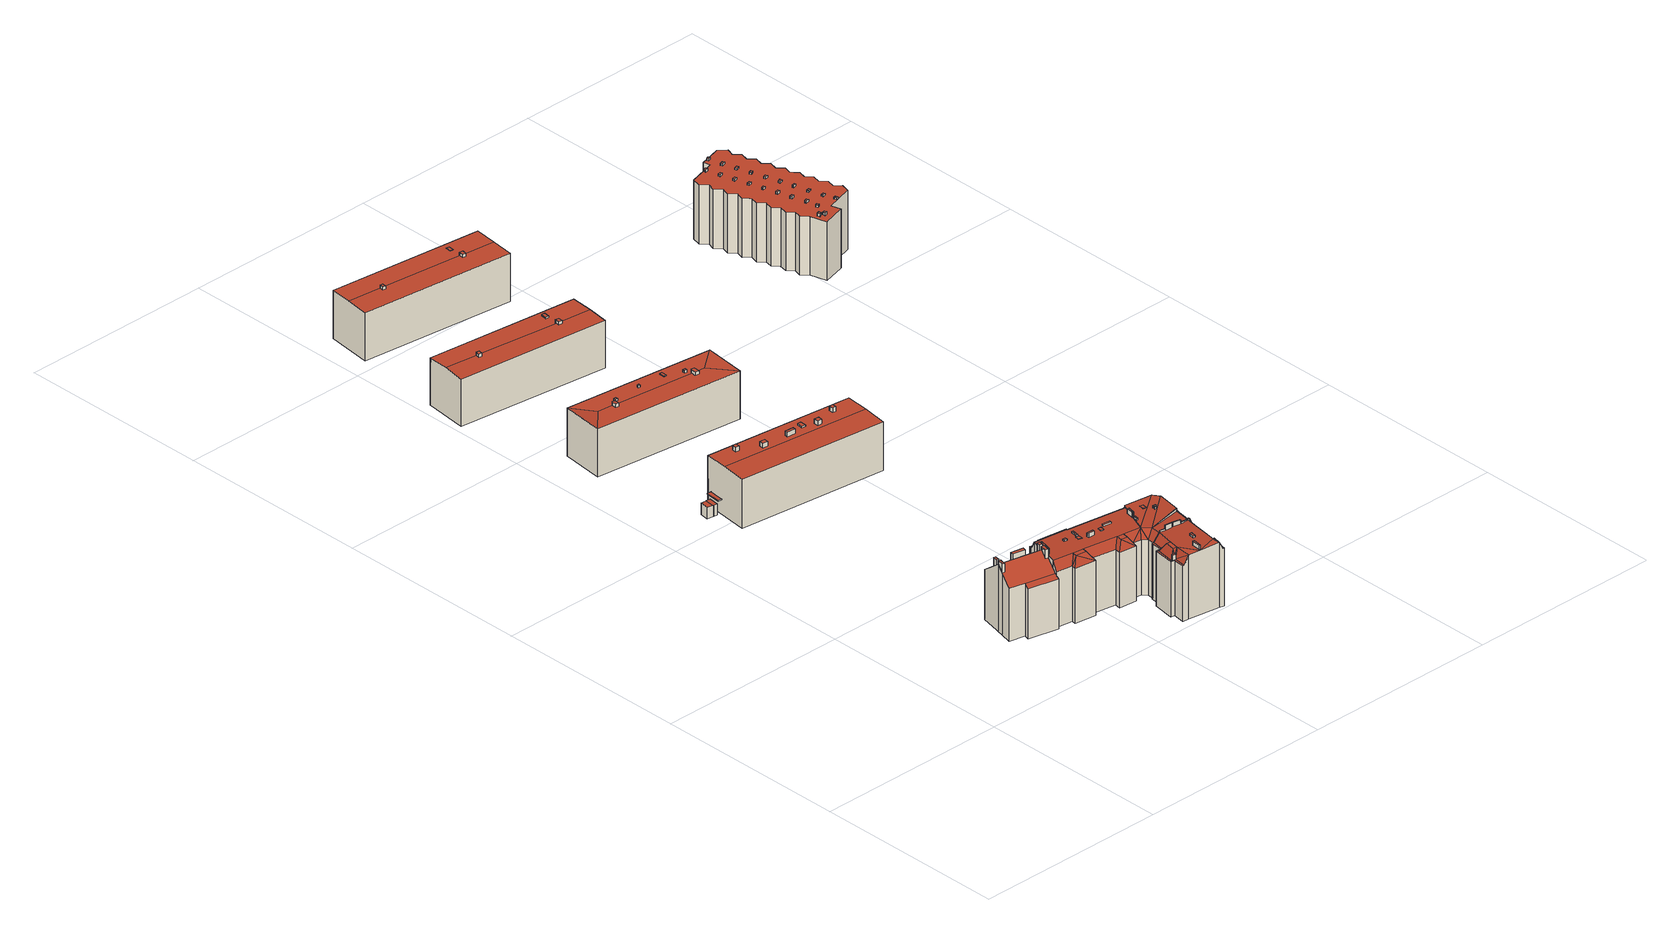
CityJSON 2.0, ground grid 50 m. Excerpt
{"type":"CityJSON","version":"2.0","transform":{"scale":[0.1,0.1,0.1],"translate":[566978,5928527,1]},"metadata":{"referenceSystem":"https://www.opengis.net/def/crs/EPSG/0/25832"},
"CityObjects":{
"building1":{"type":"Building","attributes":{"Grundfläche 2D":"132.951099","Grundhöhe NN":"2.036"},"children":["building1-1","building1-2","building1-3","building1-4","building1-5"],"geometry":[{"type":"Solid","lod":"3","boundaries":[[[[0,1,2,3,4,5,6,7,8,9,10,11,12,13,14,15,16,17]],[[1,0,17,16,15,18,19,18,20,21,22,23,2]],[[21,24,25,22]],[[26,27,11,10]],[[28,15,14,13,12,29,30]],[[18,15,28,31]],[[20,18,31,32]],[[21,20,32,33]],[[24,21,33,34]],[[25,24,34,35]],[[36,2,23,22,25,35,37]],[[38,39,40,41,42,43,44,27,26,10,9,8,7,6,5,4,3,2,36]],[[12,11,27,44,45,29]],[[28,30,29,45,44,43,42,41,40,39,38,36,37,35,34,33,32,31]]]],"semantics":{"surfaces":[{"type":"RoofSurface"},{"type":"WallSurface"},{"type":"GroundSurface"}],"values":[[0,0,0,0,1,1,1,1,1,1,1,1,1,2]]}}]},
"building1-1":{"type":"BuildingInstallation","parents":["building1"],"geometry":[{"type":"MultiSurface","lod":"3","boundaries":[[[46,47,48,49]],[[50,51,46,49]],[[52,53,47,46,51]],[[53,54,48,47]],[[55,50,49,48,54]]],"semantics":{"surfaces":[{"type":"RoofSurface"},{"type":"WallSurface"}],"values":[0,1,1,1,1]}}]},
"building1-2":{"type":"BuildingInstallation","parents":["building1"],"geometry":[{"type":"MultiSurface","lod":"3","boundaries":[[[56,57,58,59,60,61]],[[4,5,6,59,58,57]],[[6,62,60,59]],[[62,63,64,65,56,61,60]],[[66,4,57,56,65]]],"semantics":{"surfaces":[{"type":"RoofSurface"},{"type":"WallSurface"}],"values":[0,1,1,1,1]}}]},
"building1-3":{"type":"BuildingInstallation","parents":["building1"],"geometry":[{"type":"MultiSurface","lod":"3","boundaries":[[[67,68,69,70,71]],[[68,67,18,72]],[[69,68,72,19]],[[70,69,19,16]],[[71,70,16,15]],[[67,71,15,18]]],"semantics":{"surfaces":[{"type":"RoofSurface"},{"type":"WallSurface"}],"values":[0,1,1,1,1,1]}}]},
"building1-4":{"type":"BuildingInstallation","parents":["building1"],"geometry":[{"type":"MultiSurface","lod":"3","boundaries":[[[73,74,75,76,77]],[[23,2,75,74]],[[2,1,76,75]],[[77,76,1,78]],[[78,79,23,74,73,77]]],"semantics":{"surfaces":[{"type":"RoofSurface"},{"type":"WallSurface"}],"values":[0,1,1,1,1]}}]},
"building1-5":{"type":"BuildingInstallation","parents":["building1"],"geometry":[{"type":"MultiSurface","lod":"3","boundaries":[[[80,81,82,83,84]],[[82,81,14,85]],[[86,84,83,82,85,87]],[[80,84,86,13]],[[81,80,13,14]]],"semantics":{"surfaces":[{"type":"RoofSurface"},{"type":"WallSurface"}],"values":[0,1,1,1,1]}}]},
"building2":{"type":"Building","attributes":{"Grundfläche 2D":"6.430266","Grundhöhe NN":"2.681"},"geometry":[{"type":"Solid","lod":"3","boundaries":[[[[88,89,90,91,92,93]],[[94,95,93,92]],[[90,89,96,97]],[[91,90,97,98]],[[92,91,98,99]],[[88,93,100,101]],[[89,88,101,96]],[[94,92,99,102]],[[95,94,102,103]],[[93,95,103,100]],[[100,103,102,99,98,97,96,101]]]],"semantics":{"surfaces":[{"type":"RoofSurface"},{"type":"WallSurface"},{"type":"GroundSurface"}],"values":[[0,0,1,1,1,1,1,1,1,1,2]]}}]},
"building3":{"type":"Building","attributes":{"Grundfläche 2D":"552.448225","Grundhöhe NN":"2.059"},"children":["building3-1","building3-2","building3-3","building3-4","building3-5","building3-6","building3-7","building3-8","building3-9","building3-10","building3-11","building3-12","building3-13","building3-14","building3-15","building3-16","building3-17","building3-18","building3-19","building3-20","building3-21","building3-22","building3-23","building3-24","building3-25"],"geometry":[{"type":"Solid","lod":"3","boundaries":[[[[104,105,106]],[[105,107,106]],[[107,105,108,109,110,111,112,113,114,115,116]],[[115,117,118,116]],[[119,107,116]],[[120,121,122,123,124]],[[120,125,126,121]],[[127,128,126,125]],[[127,129,130,128]],[[129,131,132,130]],[[133,134,132,131]],[[133,135,136,134]],[[135,137,138,136]],[[139,140,138,137]],[[137,139,141,142,139]],[[143,144,140]],[[145,144,143]],[[144,146,138,140]],[[147,148,145,143]],[[149,136,146]],[[136,138,146]],[[150,134,136,149]],[[150,151,132,134]],[[152,130,151]],[[130,132,151]],[[153,128,152]],[[128,130,152]],[[154,128,153]],[[126,128,154]],[[155,121,154]],[[121,126,154]],[[156,121,155]],[[157,158,159,123,122,121,156]],[[149,146,144,145]],[[160,161,162,163,164,165,150,149,145,148,166,167,168,4,169,170,169,171,172,173,174]],[[173,175,176,174]],[[160,177,178,161]],[[179,180,181,182,183,184,185]],[[186,187,188,189,190]],[[189,191,192,190]],[[191,193,194,195,192]],[[183,196,195,194,185,184]],[[119,197,183,182,181]],[[116,198,183,197,119]],[[199,183,198,116]],[[116,118,199]],[[118,200,199]],[[196,183,199,200,201,195]],[[201,200,118,117,192,195]],[[117,115,190,192]],[[114,186,190,115]],[[113,112,111,110,109,108,202,203,204,114]],[[205,206,204]],[[206,207,208,204]],[[204,208,209,162]],[[210,211,162,209,212,213]],[[214,114,204,215,187]],[[162,215,204]],[[216,215,162]],[[161,217,162]],[[217,216,162]],[[178,217,161]],[[218,217,178]],[[177,218,178]],[[219,218,177]],[[177,160,220,219]],[[160,174,221,220]],[[176,222,221,174]],[[175,222,176]],[[223,222,175]],[[173,224,175]],[[224,223,175]],[[173,172,225,224]],[[226,227,228,229]],[[227,230,231,228]],[[230,124,123,231]],[[108,231,123]],[[105,231,108]],[[104,231,105]],[[104,228,231]],[[104,106,229,228]],[[186,114,214,187]],[[225,172,232,233]],[[224,225,233,234]],[[223,224,234,235]],[[222,223,235,236]],[[221,222,236,237]],[[220,221,237,238]],[[219,220,238,239]],[[218,219,239,240]],[[217,218,240,241]],[[216,217,241,242]],[[215,216,242,243]],[[187,215,243,244]],[[106,107,119,245,246]],[[227,226,247,248]],[[230,227,248,249]],[[124,230,249,250]],[[226,229,106,246,247]],[[120,124,250,251]],[[125,120,251,252]],[[127,125,252,253]],[[129,127,253,254]],[[131,129,254,255]],[[133,131,255,256]],[[135,133,256,257]],[[137,135,257,258]],[[259,141,139,137,258,260]],[[142,141,259,261]],[[139,142,261,260]],[[262,263,264,148,147,143,140,139,260,265]],[[158,157,156,203,202,108]],[[159,158,108,123]],[[266,267,268,169,4,168,167,166,148,264,269]],[[172,171,169,268,232]],[[245,119,181,180,179,270,271]],[[187,244,272,188]],[[189,188,272,273]],[[191,189,273,274]],[[275,194,193,191,274,276]],[[185,194,275,277]],[[179,185,277,270]],[[204,203,156,205]],[[205,156,155,206]],[[206,155,154,207]],[[207,154,153,208]],[[208,153,152,209]],[[209,152,151,212]],[[165,164,163,162,211,210,213,212,151,150]],[[245,271,270,277,275,276,274,273,272,244,243,242,241,240,239,238,237,236,235,234,233,232,268,267,266,269,264,263,262,265,260,261,259,260,258,257,256,255,254,253,252,251,250,249,248,247,246]]]],"semantics":{"surfaces":[{"type":"RoofSurface"},{"type":"WallSurface"},{"type":"GroundSurface"}],"values":[[0,0,0,0,0,0,0,0,0,0,0,0,0,0,0,0,0,0,0,0,0,0,0,0,0,0,0,0,0,0,0,0,0,0,0,0,0,0,0,0,0,0,0,0,0,0,0,0,0,0,0,0,0,0,0,0,0,0,0,0,0,0,0,0,0,0,0,0,0,0,0,0,0,0,0,0,0,0,0,0,0,1,1,1,1,1,1,1,1,1,1,1,1,1,1,1,1,1,1,1,1,1,1,1,1,1,1,1,1,1,1,1,1,1,1,1,1,1,1,1,1,1,1,1,1,1,1,1,1,2]]}}]},
"building3-1":{"type":"BuildingInstallation","parents":["building3"],"geometry":[{"type":"MultiSurface","lod":"3","boundaries":[[[278,279,280,281]],[[281,280,282,283]],[[278,281,283,284]],[[279,278,284,285]],[[280,279,285,282]]],"semantics":{"surfaces":[{"type":"RoofSurface"},{"type":"WallSurface"}],"values":[0,1,1,1,1]}}]},
"building3-2":{"type":"BuildingInstallation","parents":["building3"],"geometry":[{"type":"MultiSurface","lod":"3","boundaries":[[[286,287,288,289]],[[289,288,290,291]],[[286,289,291,292]],[[287,286,292,293]],[[288,287,293,290]]],"semantics":{"surfaces":[{"type":"RoofSurface"},{"type":"WallSurface"}],"values":[0,1,1,1,1]}}]},
"building3-3":{"type":"BuildingInstallation","parents":["building3"],"geometry":[{"type":"MultiSurface","lod":"3","boundaries":[[[294,295,296,297,298]],[[159,123,294,298]],[[123,122,295,294]],[[122,299,296,295]]],"semantics":{"surfaces":[{"type":"RoofSurface"},{"type":"WallSurface"}],"values":[0,1,1,1]}}]},
"building3-4":{"type":"BuildingInstallation","parents":["building3"],"geometry":[{"type":"MultiSurface","lod":"3","boundaries":[[[296,300,301,298,297]],[[302,303,301,300]],[[159,298,301,303,158]],[[157,302,300,296,299]]],"semantics":{"surfaces":[{"type":"RoofSurface"},{"type":"WallSurface"}],"values":[0,1,1,1]}}]},
"building3-5":{"type":"BuildingInstallation","parents":["building3"],"geometry":[{"type":"MultiSurface","lod":"3","boundaries":[[[304,305,306,307,308,309]],[[211,163,164,310,210]],[[165,213,164]],[[311,307,306,213,165]],[[312,304,309,308,307,311,313,314]],[[163,211,305,304,312]]],"semantics":{"surfaces":[{"type":"RoofSurface"},{"type":"WallSurface"}],"values":[0,1,1,1,1,1]}}]},
"building3-6":{"type":"BuildingInstallation","parents":["building3"],"geometry":[{"type":"MultiSurface","lod":"3","boundaries":[[[315,316,317,318]],[[318,317,319,320]],[[315,318,320,321]],[[316,315,321,322]],[[317,316,322,319]]],"semantics":{"surfaces":[{"type":"RoofSurface"},{"type":"WallSurface"}],"values":[0,1,1,1,1]}}]},
"building3-7":{"type":"BuildingInstallation","parents":["building3"],"geometry":[{"type":"MultiSurface","lod":"3","boundaries":[[[323,324,325,326]],[[323,326,327,328]],[[326,325,329,327]],[[324,323,328,330]],[[325,324,330,329]]],"semantics":{"surfaces":[{"type":"RoofSurface"},{"type":"WallSurface"}],"values":[0,1,1,1,1]}}]},
"building3-8":{"type":"BuildingInstallation","parents":["building3"],"geometry":[{"type":"MultiSurface","lod":"3","boundaries":[[[331,332,333,334]],[[168,4,333,332]],[[4,335,334,333]],[[336,168,332,331]]],"semantics":{"surfaces":[{"type":"RoofSurface"},{"type":"WallSurface"}],"values":[0,1,1,1]}}]},
"building3-9":{"type":"BuildingInstallation","parents":["building3"],"geometry":[{"type":"MultiSurface","lod":"3","boundaries":[[[337,338,339,340,341,342,343]],[[344,345,339,338]],[[345,346,347,341,340,339]],[[348,337,343,342,341,347,349,350]]],"semantics":{"surfaces":[{"type":"RoofSurface"},{"type":"WallSurface"}],"values":[0,1,1,1]}}]},
"building3-10":{"type":"BuildingInstallation","parents":["building3"],"geometry":[{"type":"MultiSurface","lod":"3","boundaries":[[[351,331,334,352,353,354]],[[334,335,355,352]],[[355,356,353,352]],[[356,357,354,353]],[[351,354,357,358]],[[358,336,331,351]]],"semantics":{"surfaces":[{"type":"RoofSurface"},{"type":"WallSurface"}],"values":[0,1,1,1,1,1]}}]},
"building3-11":{"type":"BuildingInstallation","parents":["building3"],"geometry":[{"type":"MultiSurface","lod":"3","boundaries":[[[359,360,361,75,74,362,363]],[[169,171,74,75]],[[171,364,362,74]],[[365,366,360,359,363,362,364,344,338,337,348]],[[169,75,361,360,366,170]]],"semantics":{"surfaces":[{"type":"RoofSurface"},{"type":"WallSurface"}],"values":[0,1,1,1,1]}}]},
"building3-12":{"type":"BuildingInstallation","parents":["building3"],"geometry":[{"type":"MultiSurface","lod":"3","boundaries":[[[367,368,369,370]],[[370,369,371,372]],[[367,370,372,373]],[[368,367,373,374]],[[369,368,374,371]]],"semantics":{"surfaces":[{"type":"RoofSurface"},{"type":"WallSurface"}],"values":[0,1,1,1,1]}}]},
"building3-13":{"type":"BuildingInstallation","parents":["building3"],"geometry":[{"type":"MultiSurface","lod":"3","boundaries":[[[375,376,377,378]],[[378,377,379,380]],[[375,378,380,381]],[[376,375,381,382]],[[377,376,382,379]]],"semantics":{"surfaces":[{"type":"RoofSurface"},{"type":"WallSurface"}],"values":[0,1,1,1,1]}}]},
"building3-14":{"type":"BuildingInstallation","parents":["building3"],"geometry":[{"type":"MultiSurface","lod":"3","boundaries":[[[383,384,385,386]],[[386,385,387,388]],[[383,386,388,389]],[[384,383,389,390]],[[385,384,390,387]]],"semantics":{"surfaces":[{"type":"RoofSurface"},{"type":"WallSurface"}],"values":[0,1,1,1,1]}}]},
"building3-15":{"type":"BuildingInstallation","parents":["building3"],"geometry":[{"type":"MultiSurface","lod":"3","boundaries":[[[391,392,393,394]],[[394,393,395,396]],[[391,394,396,397]],[[392,391,397,398]],[[393,392,398,395]]],"semantics":{"surfaces":[{"type":"RoofSurface"},{"type":"WallSurface"}],"values":[0,1,1,1,1]}}]},
"building3-16":{"type":"BuildingInstallation","parents":["building3"],"geometry":[{"type":"MultiSurface","lod":"3","boundaries":[[[399,400,401,402,403,404,405,406,407]],[[198,199,402,401,197]],[[199,408,403,402]],[[408,200,409,405,404,403]],[[196,410,399,407,406,405,409,201]],[[182,401,400,399,410,184]],[[401,182,197]]],"semantics":{"surfaces":[{"type":"RoofSurface"},{"type":"WallSurface"}],"values":[0,1,1,1,1,1,1]}}]},
"building3-17":{"type":"BuildingInstallation","parents":["building3"],"geometry":[{"type":"MultiSurface","lod":"3","boundaries":[[[411,412,413,414]],[[111,415,412,411]],[[416,417,413,412,415]],[[417,418,414,413]],[[111,411,414,418,112]]],"semantics":{"surfaces":[{"type":"RoofSurface"},{"type":"WallSurface"}],"values":[0,1,1,1,1]}}]},
"building3-18":{"type":"BuildingInstallation","parents":["building3"],"geometry":[{"type":"MultiSurface","lod":"3","boundaries":[[[419,420,421,422]],[[423,424,420,419]],[[425,421,420,424,426]],[[425,110,422,421]],[[109,423,419,422,110]]],"semantics":{"surfaces":[{"type":"RoofSurface"},{"type":"WallSurface"}],"values":[0,1,1,1,1]}}]},
"building3-19":{"type":"BuildingInstallation","parents":["building3"],"geometry":[{"type":"MultiSurface","lod":"3","boundaries":[[[303,302,424,423]],[[108,158,303,423,109]],[[426,424,302,157,202]]],"semantics":{"surfaces":[{"type":"RoofSurface"},{"type":"WallSurface"}],"values":[0,1,1]}}]},
"building3-20":{"type":"BuildingInstallation","parents":["building3"],"geometry":[{"type":"MultiSurface","lod":"3","boundaries":[[[427,428,418,417]],[[427,417,416,429]],[[429,113,428,427]],[[418,428,113,112]]],"semantics":{"surfaces":[{"type":"RoofSurface"},{"type":"WallSurface"}],"values":[0,1,1,1]}}]},
"building3-21":{"type":"BuildingInstallation","parents":["building3"],"geometry":[{"type":"MultiSurface","lod":"3","boundaries":[[[430,431,432,433]],[[434,435,430,433]],[[435,436,431,430]],[[436,437,432,431]]],"semantics":{"surfaces":[{"type":"RoofSurface"},{"type":"WallSurface"}],"values":[0,1,1,1]}}]},
"building3-22":{"type":"BuildingInstallation","parents":["building3"],"geometry":[{"type":"MultiSurface","lod":"3","boundaries":[[[438,439,440,441,442]],[[440,439,443,444]],[[445,442,441,440,444,446]],[[438,442,445,447]],[[439,438,447,443]]],"semantics":{"surfaces":[{"type":"RoofSurface"},{"type":"WallSurface"}],"values":[0,1,1,1,1]}}]},
"building3-23":{"type":"BuildingInstallation","parents":["building3"],"geometry":[{"type":"MultiSurface","lod":"3","boundaries":[[[448,449,450,451]],[[448,452,453,449]],[[450,449,453,454]],[[451,450,454,455]],[[448,451,455,452]]],"semantics":{"surfaces":[{"type":"RoofSurface"},{"type":"WallSurface"}],"values":[0,1,1,1,1]}}]},
"building3-24":{"type":"BuildingInstallation","parents":["building3"],"geometry":[{"type":"MultiSurface","lod":"3","boundaries":[[[456,457,458,459,460]],[[434,433,456,460,461]],[[433,432,437,462,458,457,456]],[[462,463,459,458]],[[463,461,460,459]]],"semantics":{"surfaces":[{"type":"RoofSurface"},{"type":"WallSurface"}],"values":[0,1,1,1,1]}}]},
"building3-25":{"type":"BuildingInstallation","parents":["building3"],"geometry":[{"type":"MultiSurface","lod":"3","boundaries":[[[464,465,306,305]],[[211,466,467,465,464,305]],[[306,465,467,213]]],"semantics":{"surfaces":[{"type":"RoofSurface"},{"type":"WallSurface"}],"values":[0,1,1]}}]},
"building4":{"type":"Building","attributes":{"Grundfläche 2D":"481.574374","Grundhöhe NN":"2.681"},"children":["building4-1","building4-2","building4-3","building4-4","building4-5","building4-6","building4-7"],"geometry":[{"type":"Solid","lod":"3","boundaries":[[[[468,469,470,471]],[[470,472,473,471]],[[469,468,474,475]],[[472,470,469,475,476]],[[473,472,476,477]],[[474,468,471,473,477]],[[475,474,477,476]]]],"semantics":{"surfaces":[{"type":"RoofSurface"},{"type":"WallSurface"},{"type":"GroundSurface"}],"values":[[0,0,1,1,1,1,2]]}}]},
"building4-1":{"type":"BuildingInstallation","parents":["building4"],"geometry":[{"type":"MultiSurface","lod":"3","boundaries":[[[478,479,480,481]],[[481,480,482,483]],[[478,481,483,484]],[[479,478,484,485]],[[480,479,485,482]]],"semantics":{"surfaces":[{"type":"RoofSurface"},{"type":"WallSurface"}],"values":[0,1,1,1,1]}}]},
"building4-2":{"type":"BuildingInstallation","parents":["building4"],"geometry":[{"type":"MultiSurface","lod":"3","boundaries":[[[486,487,488,489]],[[489,488,490,491]],[[486,489,491,492]],[[487,486,492,493]],[[488,487,493,490]]],"semantics":{"surfaces":[{"type":"RoofSurface"},{"type":"WallSurface"}],"values":[0,1,1,1,1]}}]},
"building4-3":{"type":"BuildingInstallation","parents":["building4"],"geometry":[{"type":"MultiSurface","lod":"3","boundaries":[[[494,495,496,497]],[[497,496,498,499]],[[494,497,499,500]],[[495,494,500,501]],[[496,495,501,498]]],"semantics":{"surfaces":[{"type":"RoofSurface"},{"type":"WallSurface"}],"values":[0,1,1,1,1]}}]},
"building4-4":{"type":"BuildingInstallation","parents":["building4"],"geometry":[{"type":"MultiSurface","lod":"3","boundaries":[[[502,503,504,505]],[[505,504,506,507]],[[502,505,507,508]],[[503,502,508,509]],[[504,503,509,506]]],"semantics":{"surfaces":[{"type":"RoofSurface"},{"type":"WallSurface"}],"values":[0,1,1,1,1]}}]},
"building4-5":{"type":"BuildingInstallation","parents":["building4"],"geometry":[{"type":"MultiSurface","lod":"3","boundaries":[[[510,511,512,513]],[[513,512,514,515]],[[510,513,515,516]],[[511,510,516,517]],[[512,511,517,514]]],"semantics":{"surfaces":[{"type":"RoofSurface"},{"type":"WallSurface"}],"values":[0,1,1,1,1]}}]},
"building4-6":{"type":"BuildingInstallation","parents":["building4"],"geometry":[{"type":"MultiSurface","lod":"3","boundaries":[[[518,519,520,521]],[[521,520,522,523]],[[518,521,523,524]],[[519,518,524,525]],[[520,519,525,522]]],"semantics":{"surfaces":[{"type":"RoofSurface"},{"type":"WallSurface"}],"values":[0,1,1,1,1]}}]},
"building4-7":{"type":"BuildingInstallation","parents":["building4"],"geometry":[{"type":"MultiSurface","lod":"3","boundaries":[[[526,527,528,529]],[[526,530,531,527]],[[528,527,531,532]],[[529,528,532,533]],[[526,529,533,530]],[[531,530,533,532]]],"semantics":{"surfaces":[{"type":"RoofSurface"},{"type":"WallSurface"},{"type":"OuterCeilingSurface"}],"values":[0,1,1,1,1,2]}}]},
"building5":{"type":"Building","attributes":{"Grundfläche 2D":"422.991677","Grundhöhe NN":"2.736"},"children":["building5-1","building5-2","building5-3","building5-4","building5-5","building5-6"],"geometry":[{"type":"Solid","lod":"3","boundaries":[[[[534,535,536]],[[537,538,539,540,536,535,541,542]],[[539,538,537,542,541,535,534,543]],[[540,539,543]],[[544,545,534,536]],[[545,546,543,534]],[[546,547,540,543]],[[547,544,536,540]],[[547,546,545,544]]]],"semantics":{"surfaces":[{"type":"RoofSurface"},{"type":"WallSurface"},{"type":"GroundSurface"}],"values":[[0,0,0,0,1,1,1,1,2]]}}]},
"building5-1":{"type":"BuildingInstallation","parents":["building5"],"geometry":[{"type":"MultiSurface","lod":"3","boundaries":[[[548,549,550,551,552,553]],[[551,550,554,555]],[[553,552,551,555,542,556]],[[556,557,548,553]],[[557,541,554,550,549,548]]],"semantics":{"surfaces":[{"type":"RoofSurface"},{"type":"WallSurface"}],"values":[0,1,1,1,1]}}]},
"building5-2":{"type":"BuildingInstallation","parents":["building5"],"geometry":[{"type":"MultiSurface","lod":"3","boundaries":[[[558,559,560,561]],[[561,560,562,563]],[[558,561,563,564]],[[559,558,564,565]],[[560,559,565,562]]],"semantics":{"surfaces":[{"type":"RoofSurface"},{"type":"WallSurface"}],"values":[0,1,1,1,1]}}]},
"building5-3":{"type":"BuildingInstallation","parents":["building5"],"geometry":[{"type":"MultiSurface","lod":"3","boundaries":[[[566,567,568,569]],[[569,568,570,571]],[[566,569,571,572]],[[567,566,572,573]],[[568,567,573,570]]],"semantics":{"surfaces":[{"type":"RoofSurface"},{"type":"WallSurface"}],"values":[0,1,1,1,1]}}]},
"building5-4":{"type":"BuildingInstallation","parents":["building5"],"geometry":[{"type":"MultiSurface","lod":"3","boundaries":[[[574,575,576,577]],[[574,577,578,579]],[[577,576,580,578]],[[575,574,579,581]],[[576,575,581,580]]],"semantics":{"surfaces":[{"type":"RoofSurface"},{"type":"WallSurface"}],"values":[0,1,1,1,1]}}]},
"building5-5":{"type":"BuildingInstallation","parents":["building5"],"geometry":[{"type":"MultiSurface","lod":"3","boundaries":[[[582,583,584,585]],[[585,584,586,587]],[[582,585,587,588]],[[583,582,588,589]],[[584,583,589,586]]],"semantics":{"surfaces":[{"type":"RoofSurface"},{"type":"WallSurface"}],"values":[0,1,1,1,1]}}]},
"building5-6":{"type":"BuildingInstallation","parents":["building5"],"geometry":[{"type":"MultiSurface","lod":"3","boundaries":[[[590,591,592,593,594]],[[537,595,592,591,596]],[[593,592,595,597]],[[590,594,593,597,538,598]],[[598,596,591,590]]],"semantics":{"surfaces":[{"type":"RoofSurface"},{"type":"WallSurface"}],"values":[0,1,1,1,1]}}]},
"building6":{"type":"Building","attributes":{"Grundfläche 2D":"439.877053","Grundhöhe NN":"2.826"},"children":["building6-1","building6-2","building6-3","building6-4","building6-5"],"geometry":[{"type":"Solid","lod":"3","boundaries":[[[[599,600,601,602,603,604,605,606]],[[599,606,605,607,608,602,601,600]],[[604,603,609,610]],[[607,605,604,610,611]],[[608,607,611,612]],[[609,603,602,608,612]],[[610,609,612,611]]]],"semantics":{"surfaces":[{"type":"RoofSurface"},{"type":"WallSurface"},{"type":"GroundSurface"}],"values":[[0,0,1,1,1,1,2]]}}]},
"building6-1":{"type":"BuildingInstallation","parents":["building6"],"geometry":[{"type":"MultiSurface","lod":"3","boundaries":[[[613,614,615,616]],[[613,616,599,617]],[[617,606,618,614,613]],[[618,619,615,614]],[[616,615,619,599]]],"semantics":{"surfaces":[{"type":"RoofSurface"},{"type":"WallSurface"}],"values":[0,1,1,1,1]}}]},
"building6-2":{"type":"BuildingInstallation","parents":["building6"],"geometry":[{"type":"MultiSurface","lod":"3","boundaries":[[[620,621,622,623]],[[623,622,624,625]],[[625,626,620,623]],[[621,620,626,627]],[[622,621,627,624]]],"semantics":{"surfaces":[{"type":"RoofSurface"},{"type":"WallSurface"}],"values":[0,1,1,1,1]}}]},
"building6-3":{"type":"BuildingInstallation","parents":["building6"],"geometry":[{"type":"MultiSurface","lod":"3","boundaries":[[[628,629,630,631,632]],[[630,629,633,634]],[[632,631,630,634,600,635]],[[635,636,628,632]],[[636,601,633,629,628]]],"semantics":{"surfaces":[{"type":"RoofSurface"},{"type":"WallSurface"}],"values":[0,1,1,1,1]}}]},
"building6-4":{"type":"BuildingInstallation","parents":["building6"],"geometry":[{"type":"MultiSurface","lod":"3","boundaries":[[[637,638,639,640]],[[641,642,639,638]],[[642,643,640,639]],[[643,644,637,640]],[[644,641,638,637]],[[641,644,643,642]]],"semantics":{"surfaces":[{"type":"RoofSurface"},{"type":"WallSurface"},{"type":"OuterCeilingSurface"}],"values":[0,1,1,1,1,2]}}]},
"building6-5":{"type":"BuildingInstallation","parents":["building6"],"geometry":[{"type":"MultiSurface","lod":"3","boundaries":[[[645,646,647,648]],[[649,650,647,646]],[[650,651,648,647]],[[651,652,645,648]],[[652,649,646,645]],[[649,652,651,650]]],"semantics":{"surfaces":[{"type":"RoofSurface"},{"type":"WallSurface"},{"type":"OuterCeilingSurface"}],"values":[0,1,1,1,1,2]}}]},
"building7":{"type":"Building","attributes":{"Grundfläche 2D":"462.938452","Grundhöhe NN":"2.744"},"children":["building7-1","building7-2","building7-3","building7-4","building7-5"],"geometry":[{"type":"Solid","lod":"3","boundaries":[[[[653,654,655,656,657,658,659,660]],[[653,660,659,661,662,656,655,654]],[[658,657,663,664]],[[661,659,658,664,665]],[[662,661,665,666]],[[663,657,656,662,666]],[[664,663,666,665]]]],"semantics":{"surfaces":[{"type":"RoofSurface"},{"type":"WallSurface"},{"type":"GroundSurface"}],"values":[[0,0,1,1,1,1,2]]}}]},
"building7-1":{"type":"BuildingInstallation","parents":["building7"],"geometry":[{"type":"MultiSurface","lod":"3","boundaries":[[[667,668,669,670]],[[669,668,653,660]],[[670,669,660,671]],[[667,670,671,672]],[[668,667,672,653]]],"semantics":{"surfaces":[{"type":"RoofSurface"},{"type":"WallSurface"}],"values":[0,1,1,1,1]}}]},
"building7-2":{"type":"BuildingInstallation","parents":["building7"],"geometry":[{"type":"MultiSurface","lod":"3","boundaries":[[[673,674,675,676,677,678]],[[674,673,679,680]],[[680,654,681,676,675,674]],[[681,682,677,676]],[[673,678,677,682,655,679]]],"semantics":{"surfaces":[{"type":"RoofSurface"},{"type":"WallSurface"}],"values":[0,1,1,1,1]}}]},
"building7-3":{"type":"BuildingInstallation","parents":["building7"],"geometry":[{"type":"MultiSurface","lod":"3","boundaries":[[[683,684,685,686]],[[686,685,687,688]],[[685,684,689,687]],[[688,690,683,686]],[[684,683,690,689]]],"semantics":{"surfaces":[{"type":"RoofSurface"},{"type":"WallSurface"}],"values":[0,1,1,1,1]}}]},
"building7-4":{"type":"BuildingInstallation","parents":["building7"],"geometry":[{"type":"MultiSurface","lod":"3","boundaries":[[[691,692,693,694]],[[695,696,693,692]],[[696,697,694,693]],[[697,698,691,694]],[[698,695,692,691]],[[695,698,697,696]]],"semantics":{"surfaces":[{"type":"RoofSurface"},{"type":"WallSurface"},{"type":"OuterCeilingSurface"}],"values":[0,1,1,1,1,2]}}]},
"building7-5":{"type":"BuildingInstallation","parents":["building7"],"geometry":[{"type":"MultiSurface","lod":"3","boundaries":[[[699,700,701,702]],[[703,704,701,700]],[[704,705,702,701]],[[705,706,699,702]],[[706,703,700,699]],[[703,706,705,704]]],"semantics":{"surfaces":[{"type":"RoofSurface"},{"type":"WallSurface"},{"type":"OuterCeilingSurface"}],"values":[0,1,1,1,1,2]}}]},
"building8":{"type":"Building","attributes":{"Grundfläche 2D":"476.301037","Grundhöhe NN":"1.541"},"children":["building8-1","building8-2","building8-3","building8-4","building8-5","building8-6","building8-7","building8-8","building8-9","building8-10","building8-11","building8-12","building8-13","building8-14","building8-15","building8-16","building8-17","building8-18","building8-19","building8-20","building8-21"],"geometry":[{"type":"Solid","lod":"3","boundaries":[[[[707,708,709,710,711,712,713,714,715,716,717,718,719,720,721,722,723,724,725,726,727,728,729,730,731,732,733,734,735,736,737,738,739,740,741,742,743,744,745,746,747]],[[723,722,748,749]],[[724,723,749,750]],[[725,724,750,751]],[[726,725,751,752]],[[727,726,752,753]],[[728,727,753,754]],[[729,728,754,755]],[[730,729,755,756]],[[732,731,757,758]],[[731,730,756,757]],[[733,732,758,759]],[[734,733,759,760]],[[735,734,760,761]],[[736,735,761,762]],[[737,736,762,763]],[[738,737,763,764]],[[739,738,764,765]],[[740,739,765,766]],[[741,740,766,767]],[[742,741,767,768]],[[743,742,768,769]],[[744,743,769,770]],[[745,744,770,771]],[[746,745,771,772]],[[747,746,772,773]],[[707,747,773,774]],[[708,707,774,775]],[[709,708,775,776]],[[710,709,776,777]],[[711,710,777,778]],[[712,711,778,779]],[[713,712,779,780]],[[714,713,780,781]],[[715,714,781,782]],[[716,715,782,783]],[[717,716,783,784]],[[718,717,784,785]],[[719,718,785,786]],[[720,719,786,787]],[[721,720,787,788]],[[722,721,788,748]],[[767,766,765,764,763,762,761,760,759,758,757,756,755,754,753,752,751,750,749,748,788,787,786,785,784,783,782,781,780,779,778,777,776,775,774,773,772,771,770,769,768]]]],"semantics":{"surfaces":[{"type":"RoofSurface"},{"type":"WallSurface"},{"type":"GroundSurface"}],"values":[[0,1,1,1,1,1,1,1,1,1,1,1,1,1,1,1,1,1,1,1,1,1,1,1,1,1,1,1,1,1,1,1,1,1,1,1,1,1,1,1,1,1,2]]}}]},
"building8-1":{"type":"BuildingInstallation","parents":["building8"],"geometry":[{"type":"MultiSurface","lod":"3","boundaries":[[[789,790,791,792]],[[792,791,793,794]],[[789,792,794,795]],[[790,789,795,796]],[[791,790,796,793]]],"semantics":{"surfaces":[{"type":"RoofSurface"},{"type":"WallSurface"}],"values":[0,1,1,1,1]}}]},
"building8-2":{"type":"BuildingInstallation","parents":["building8"],"geometry":[{"type":"MultiSurface","lod":"3","boundaries":[[[797,798,799,800]],[[800,799,801,802]],[[797,800,802,803]],[[798,797,803,804]],[[799,798,804,801]]],"semantics":{"surfaces":[{"type":"RoofSurface"},{"type":"WallSurface"}],"values":[0,1,1,1,1]}}]},
"building8-3":{"type":"BuildingInstallation","parents":["building8"],"geometry":[{"type":"MultiSurface","lod":"3","boundaries":[[[805,806,807,808]],[[809,810,808,807]],[[805,808,810,811]],[[806,805,811,812]],[[812,809,807,806]]],"semantics":{"surfaces":[{"type":"RoofSurface"},{"type":"WallSurface"}],"values":[0,1,1,1,1]}}]},
"building8-4":{"type":"BuildingInstallation","parents":["building8"],"geometry":[{"type":"MultiSurface","lod":"3","boundaries":[[[813,814,815,816]],[[816,815,817,818]],[[813,816,818,819]],[[814,813,819,820]],[[815,814,820,817]]],"semantics":{"surfaces":[{"type":"RoofSurface"},{"type":"WallSurface"}],"values":[0,1,1,1,1]}}]},
"building8-5":{"type":"BuildingInstallation","parents":["building8"],"geometry":[{"type":"MultiSurface","lod":"3","boundaries":[[[821,822,823,824]],[[824,823,825,826]],[[826,827,821,824]],[[827,828,822,821]],[[823,822,828,825]]],"semantics":{"surfaces":[{"type":"RoofSurface"},{"type":"WallSurface"}],"values":[0,1,1,1,1]}}]},
"building8-6":{"type":"BuildingInstallation","parents":["building8"],"geometry":[{"type":"MultiSurface","lod":"3","boundaries":[[[829,830,831,832]],[[833,834,832,831]],[[834,835,829,832]],[[830,829,835,836]],[[831,830,836,833]]],"semantics":{"surfaces":[{"type":"RoofSurface"},{"type":"WallSurface"}],"values":[0,1,1,1,1]}}]},
"building8-7":{"type":"BuildingInstallation","parents":["building8"],"geometry":[{"type":"MultiSurface","lod":"3","boundaries":[[[837,838,839,840]],[[840,839,841,842]],[[837,840,842,843]],[[838,837,843,844]],[[839,838,844,841]]],"semantics":{"surfaces":[{"type":"RoofSurface"},{"type":"WallSurface"}],"values":[0,1,1,1,1]}}]},
"building8-8":{"type":"BuildingInstallation","parents":["building8"],"geometry":[{"type":"MultiSurface","lod":"3","boundaries":[[[845,846,847,848]],[[848,847,849,850]],[[845,848,850,851]],[[846,845,851,852]],[[847,846,852,849]]],"semantics":{"surfaces":[{"type":"RoofSurface"},{"type":"WallSurface"}],"values":[0,1,1,1,1]}}]},
"building8-9":{"type":"BuildingInstallation","parents":["building8"],"geometry":[{"type":"MultiSurface","lod":"3","boundaries":[[[853,854,855,856]],[[856,855,857,858]],[[853,856,858,859]],[[854,853,859,860]],[[855,854,860,857]]],"semantics":{"surfaces":[{"type":"RoofSurface"},{"type":"WallSurface"}],"values":[0,1,1,1,1]}}]},
"building8-10":{"type":"BuildingInstallation","parents":["building8"],"geometry":[{"type":"MultiSurface","lod":"3","boundaries":[[[861,862,863,864]],[[864,863,865,866]],[[861,864,866,867]],[[862,861,867,868]],[[863,862,868,865]]],"semantics":{"surfaces":[{"type":"RoofSurface"},{"type":"WallSurface"}],"values":[0,1,1,1,1]}}]},
"building8-11":{"type":"BuildingInstallation","parents":["building8"],"geometry":[{"type":"MultiSurface","lod":"3","boundaries":[[[869,870,871,872]],[[872,871,873,874]],[[869,872,874,875]],[[870,869,875,876]],[[871,870,876,873]]],"semantics":{"surfaces":[{"type":"RoofSurface"},{"type":"WallSurface"}],"values":[0,1,1,1,1]}}]},
"building8-12":{"type":"BuildingInstallation","parents":["building8"],"geometry":[{"type":"MultiSurface","lod":"3","boundaries":[[[877,878,879,880]],[[880,879,881,882]],[[877,880,882,883]],[[878,877,883,884]],[[879,878,884,881]]],"semantics":{"surfaces":[{"type":"RoofSurface"},{"type":"WallSurface"}],"values":[0,1,1,1,1]}}]},
"building8-13":{"type":"BuildingInstallation","parents":["building8"],"geometry":[{"type":"MultiSurface","lod":"3","boundaries":[[[885,886,887,888]],[[888,887,889,890]],[[885,888,890,891]],[[886,885,891,892]],[[887,886,892,889]]],"semantics":{"surfaces":[{"type":"RoofSurface"},{"type":"WallSurface"}],"values":[0,1,1,1,1]}}]},
"building8-14":{"type":"BuildingInstallation","parents":["building8"],"geometry":[{"type":"MultiSurface","lod":"3","boundaries":[[[893,894,895,896]],[[896,895,897,898]],[[898,899,893,896]],[[894,893,899,900]],[[895,894,900,897]]],"semantics":{"surfaces":[{"type":"RoofSurface"},{"type":"WallSurface"}],"values":[0,1,1,1,1]}}]},
"building8-15":{"type":"BuildingInstallation","parents":["building8"],"geometry":[{"type":"MultiSurface","lod":"3","boundaries":[[[901,902,903,904]],[[904,903,905,906]],[[901,904,906,907]],[[902,901,907,908]],[[903,902,908,905]]],"semantics":{"surfaces":[{"type":"RoofSurface"},{"type":"WallSurface"}],"values":[0,1,1,1,1]}}]},
"building8-16":{"type":"BuildingInstallation","parents":["building8"],"geometry":[{"type":"MultiSurface","lod":"3","boundaries":[[[909,910,911,912]],[[912,911,913,914]],[[909,912,914,915]],[[910,909,915,916]],[[911,910,916,913]]],"semantics":{"surfaces":[{"type":"RoofSurface"},{"type":"WallSurface"}],"values":[0,1,1,1,1]}}]},
"building8-17":{"type":"BuildingInstallation","parents":["building8"],"geometry":[{"type":"MultiSurface","lod":"3","boundaries":[[[917,918,919,920]],[[920,919,921,922]],[[917,920,922,923]],[[918,917,923,924]],[[919,918,924,921]]],"semantics":{"surfaces":[{"type":"RoofSurface"},{"type":"WallSurface"}],"values":[0,1,1,1,1]}}]},
"building8-18":{"type":"BuildingInstallation","parents":["building8"],"geometry":[{"type":"MultiSurface","lod":"3","boundaries":[[[925,926,927,928]],[[928,927,929,930]],[[925,928,930,931]],[[926,925,931,932]],[[927,926,932,929]]],"semantics":{"surfaces":[{"type":"RoofSurface"},{"type":"WallSurface"}],"values":[0,1,1,1,1]}}]},
"building8-19":{"type":"BuildingInstallation","parents":["building8"],"geometry":[{"type":"MultiSurface","lod":"3","boundaries":[[[933,934,935,936]],[[936,935,937,938]],[[933,936,938,939]],[[934,933,939,940]],[[935,934,940,937]]],"semantics":{"surfaces":[{"type":"RoofSurface"},{"type":"WallSurface"}],"values":[0,1,1,1,1]}}]},
"building8-20":{"type":"BuildingInstallation","parents":["building8"],"geometry":[{"type":"MultiSurface","lod":"3","boundaries":[[[941,942,943,944]],[[944,943,945,946]],[[941,944,946,947]],[[942,941,947,948]],[[943,942,948,945]]],"semantics":{"surfaces":[{"type":"RoofSurface"},{"type":"WallSurface"}],"values":[0,1,1,1,1]}}]},
"building8-21":{"type":"BuildingInstallation","parents":["building8"],"geometry":[{"type":"MultiSurface","lod":"3","boundaries":[[[949,950,951,952]],[[952,951,953,954]],[[949,952,954,955]],[[950,949,955,956]],[[951,950,956,953]]],"semantics":{"surfaces":[{"type":"RoofSurface"},{"type":"WallSurface"}],"values":[0,1,1,1,1]}}]}
},
"vertices":[
[346,253,184],[382,245,184],[389,244,184],[389,244,183],[391,252,178],[393,261,170],[393,262,169],[393,263,169],[398,284,152],[400,293,144],[401,295,143],[400,299,139],[287,325,139],[278,287,169],[276,276,178],[274,269,184],[279,267,184],[314,260,184],[270,252,170],[276,253,172],[263,223,146],[303,214,146],[379,198,146],[385,227,170],[300,201,139],[376,185,139],[401,296,142],[401,299,139],[274,269,10],[287,325,10],[276,276,10],[270,252,10],[263,223,10],[303,214,10],[300,201,10],[376,185,10],[389,244,10],[379,198,10],[393,261,10],[393,262,10],[393,263,10],[400,293,10],[401,295,10],[401,296,10],[401,299,10],[400,299,10],
[349,268,193],[317,274,193],[316,265,193],[347,259,193],[347,259,179],[349,268,172],[331,272,172],[317,274,172],[316,265,179],[340,260,179],
[385,253,192],[391,252,192],[393,261,192],[393,262,192],[387,263,192],[386,261,192],[387,263,169],[387,263,170],[386,261,171],[385,253,178],[387,252,178],
[270,252,193],[276,251,193],[276,253,193],[279,267,193],[274,269,193],[276,251,170],
[381,228,193],[385,227,193],[389,244,193],[382,245,193],[378,229,193],[378,229,170],[381,228,170],
[278,287,191],[276,276,191],[281,275,191],[282,284,191],[283,286,191],[281,275,178],[283,286,169],[282,284,171],
[146,1031,46],[156,1030,46],[159,1055,46],[149,1057,46],[148,1056,46],[146,1032,46],[133,1057,46],[130,1034,46],[156,1030,17],[159,1055,17],[149,1057,17],[148,1056,17],[146,1032,17],[146,1031,17],[133,1057,17],[130,1034,17],
[692,23,179],[689,23,179],[688,2,179],[637,10,177],[703,115,179],[682,118,177],[663,121,177],[659,122,176],[643,124,175],[629,127,175],[626,127,175],[618,83,175],[614,58,175],[607,84,175],[603,60,175],[607,15,176],[722,146,160],[720,150,160],[714,116,160],[714,113,160],[717,112,160],[725,145,160],[722,150,160],[737,226,160],[733,225,160],[717,252,160],[716,249,160],[627,266,160],[632,262,160],[627,264,160],[631,259,160],[500,283,160],[497,279,160],[500,285,160],[497,282,160],[401,299,160],[401,296,160],[400,300,160],[400,299,160],[401,295,160],[410,284,180],[410,281,180],[485,273,180],[400,293,162],[398,284,180],[485,270,180],[639,247,180],[640,250,180],[711,239,180],[723,222,180],[713,162,180],[711,162,180],[711,160,180],[704,118,180],[703,115,180],[706,114,175],[549,180,175],[566,177,175],[611,170,175],[625,210,177],[628,218,178],[631,227,178],[393,263,178],[393,262,178],[393,261,178],[389,244,177],[390,244,177],[385,227,176],[380,206,175],[433,197,175],[460,194,175],[431,186,175],[458,182,175],[547,165,175],[564,164,175],[591,17,154],[592,17,154],[595,17,154],[599,47,154],[599,48,154],[598,47,154],[595,46,154],[612,129,154],[610,130,154],[608,130,154],[604,101,154],[607,97,154],[593,102,154],[597,98,154],[585,49,154],[585,47,154],[589,49,154],[591,49,154],[599,47,155],[600,48,155],[600,51,159],[594,53,161],[591,51,157],[704,118,179],[711,160,178],[629,152,175],[711,160,184],[711,162,184],[713,162,184],[723,222,184],[711,239,184],[626,212,180],[625,210,179],[640,250,184],[631,227,181],[612,129,157],[612,147,154],[601,157,154],[578,161,154],[576,147,154],[531,153,154],[533,168,154],[472,177,154],[471,166,154],[416,174,154],[417,185,154],[377,191,154],[701,0,160],[706,34,160],[702,31,160],[698,1,160],[704,34,160],[701,32,160],[380,206,11],[377,191,11],[417,185,11],[416,174,11],[471,166,11],[472,177,11],[533,168,11],[531,153,11],[576,147,11],[578,161,11],[601,157,11],[612,147,11],[610,130,11],[607,15,11],[688,2,11],[701,0,11],[706,34,11],[704,34,11],[717,112,11],[722,146,11],[725,145,11],[737,226,11],[717,252,11],[627,266,11],[627,264,11],[500,283,11],[500,285,11],[400,300,11],[401,299,11],[400,299,11],[401,295,11],[400,293,11],[398,284,11],[401,296,11],[393,262,11],[393,261,11],[389,244,11],[393,263,11],[591,17,11],[592,17,11],[608,130,11],[604,101,11],[593,102,11],[585,47,11],[585,49,11],[595,46,11],
[663,70,183],[662,57,183],[666,56,183],[668,69,183],[666,56,177],[668,69,177],[663,70,177],[662,57,177],
[641,37,188],[638,14,188],[642,14,188],[645,37,188],[642,14,177],[645,37,176],[641,37,176],[638,14,177],
[714,113,161],[714,116,161],[706,118,182],[706,117,182],[706,114,182],[706,118,175],
[704,118,182],[703,115,182],[704,118,181],[703,115,181],
[624,210,191],[625,210,191],[631,227,191],[626,228,191],[626,224,191],[626,223,191],[628,218,179],[626,228,178],[624,210,177],[626,224,178],[626,223,178],
[484,255,182],[481,238,182],[486,238,182],[488,255,182],[486,238,178],[488,255,179],[484,255,179],[481,238,178],
[477,227,179],[486,225,179],[487,235,179],[479,237,179],[479,237,177],[477,227,177],[487,235,177],[486,225,177],
[395,261,191],[393,261,191],[391,252,191],[392,251,191],[392,251,178],[395,261,178],
[390,241,191],[388,230,191],[391,229,191],[394,239,191],[394,240,191],[393,240,191],[392,240,191],[388,230,176],[391,229,176],[394,239,177],[394,240,177],[390,241,177],[393,240,177],[392,240,177],
[395,262,191],[391,244,191],[395,243,191],[399,261,191],[391,244,177],[395,243,177],[399,261,178],[395,262,178],
[391,242,193],[391,243,193],[390,244,193],[387,227,193],[390,241,193],[387,227,176],[391,242,177],[391,243,177],
[554,232,182],[553,227,182],[574,224,182],[574,229,182],[574,224,178],[574,229,178],[554,232,178],[553,227,178],
[499,218,187],[515,217,187],[516,222,187],[499,223,187],[516,222,177],[499,223,177],[499,218,176],[515,217,177],
[449,247,182],[448,242,182],[456,241,182],[456,246,182],[456,241,178],[456,246,178],[449,247,178],[448,242,178],
[536,218,179],[544,217,179],[546,227,179],[538,228,179],[546,227,178],[538,228,177],[536,218,177],[544,217,177],
[591,48,167],[598,47,167],[599,47,167],[600,51,167],[600,52,167],[594,53,167],[592,53,167],[591,51,167],[591,49,167],[600,52,161],[592,53,157],[591,48,154],
[659,122,188],[659,124,188],[643,127,188],[643,124,188],[659,124,176],[643,127,175],[643,127,179],[643,124,179],
[682,118,188],[682,121,188],[663,124,188],[663,121,188],[682,118,181],[682,121,181],[663,124,177],[682,121,177],
[629,129,179],[629,127,179],[629,129,175],
[680,197,185],[684,197,185],[684,200,185],[681,200,185],[681,200,180],[680,197,180],[684,197,180],[684,200,180],
[622,194,183],[626,194,183],[627,204,183],[624,204,183],[623,204,183],[626,194,178],[627,204,179],[623,204,179],[624,204,179],[622,194,178],
[662,215,182],[670,214,182],[671,224,183],[663,226,183],[662,215,180],[670,214,180],[671,224,182],[663,226,182],
[681,200,186],[684,200,186],[688,200,186],[688,204,186],[681,204,186],[681,204,180],[688,200,180],[688,204,181],
[627,209,191],[628,209,191],[627,209,179],[628,209,179],
[558,1032,143],[172,1076,143],[165,1016,145],[551,972,145],[158,953,143],[544,909,143],[558,1032,17],[172,1076,17],[158,953,17],[544,909,17],
[429,1008,156],[428,996,156],[440,995,156],[441,1006,156],[440,995,144],[441,1006,144],[429,1008,144],[428,996,144],
[279,1024,156],[278,1013,156],[292,1012,156],[293,1023,156],[292,1012,144],[293,1023,144],[279,1024,144],[278,1013,144],
[490,1023,156],[489,1012,156],[498,1011,156],[499,1022,156],[498,1011,144],[499,1022,144],[490,1023,144],[489,1012,144],
[399,1029,148],[397,1013,148],[407,1012,148],[408,1028,148],[407,1012,144],[408,1028,144],[399,1029,144],[397,1013,144],
[234,1042,156],[235,1053,156],[226,1054,156],[225,1043,156],[226,1054,144],[225,1043,144],[234,1042,144],[235,1053,144],
[371,1014,156],[349,1016,156],[348,1009,156],[371,1007,156],[348,1009,144],[371,1007,144],[371,1014,144],[349,1016,144],
[166,1026,56],[171,1064,56],[160,1065,56],[156,1027,56],[166,1026,54],[171,1064,54],[160,1065,54],[156,1027,54],
[478,1386,141],[417,1339,143],[466,1279,141],[173,1367,143],[164,1368,143],[125,1372,143],[77,1324,141],[391,1342,143],[381,1343,143],[89,1432,141],[466,1279,17],[478,1386,17],[89,1432,17],[77,1324,17],
[390,1329,152],[391,1342,152],[391,1345,152],[382,1346,152],[381,1343,152],[380,1331,152],[391,1345,143],[382,1346,143],[380,1331,143],[390,1329,143],
[257,1386,148],[257,1382,148],[261,1381,148],[262,1386,148],[261,1381,142],[262,1386,142],[257,1386,142],[257,1382,142],
[371,1354,150],[376,1353,150],[377,1359,150],[371,1360,150],[377,1359,143],[371,1360,143],[371,1354,143],[376,1353,143],
[329,1390,144],[328,1375,144],[335,1375,144],[336,1390,144],[336,1390,142],[329,1390,142],[335,1375,142],[328,1375,142],
[181,1375,148],[187,1375,148],[187,1381,148],[182,1382,148],[187,1381,143],[182,1382,143],[181,1375,143],[187,1375,143],
[164,1357,152],[172,1356,152],[173,1369,152],[165,1370,152],[164,1368,152],[173,1369,143],[172,1356,143],[165,1370,143],[164,1357,143],
[103,1723,142],[312,1697,142],[321,1696,142],[404,1686,142],[410,1744,140],[18,1789,140],[12,1734,142],[95,1724,142],[5,1678,140],[398,1633,140],[410,1744,18],[18,1789,18],[5,1678,18],[398,1633,18],
[95,1725,150],[93,1714,150],[101,1713,150],[103,1723,150],[95,1725,142],[93,1714,142],[101,1713,142],
[309,1727,145],[317,1726,145],[319,1741,145],[311,1742,145],[319,1741,140],[311,1742,140],[309,1727,141],[317,1726,141],
[320,1687,150],[321,1699,150],[312,1700,150],[312,1697,150],[311,1688,150],[321,1699,142],[312,1700,142],[311,1688,142],[320,1687,142],
[274,1770,51],[273,1759,51],[318,1754,51],[319,1765,51],[273,1759,49],[318,1754,49],[319,1765,49],[274,1770,49],
[111,1789,51],[110,1778,51],[155,1773,51],[156,1784,51],[110,1778,49],[155,1773,49],[156,1784,49],[111,1789,49],
[142,2067,142],[353,2043,142],[362,2042,142],[446,2032,142],[453,2089,141],[56,2134,141],[49,2078,142],[135,2068,142],[43,2019,141],[440,1974,141],[453,2089,17],[56,2134,17],[43,2019,17],[440,1974,17],
[141,2057,150],[142,2067,150],[135,2068,150],[134,2058,150],[134,2058,142],[141,2057,142],
[362,2043,150],[353,2044,150],[353,2043,150],[352,2032,150],[360,2031,150],[362,2042,150],[362,2043,142],[353,2044,142],[352,2032,142],[360,2031,142],
[351,2071,142],[360,2070,142],[361,2084,142],[353,2085,142],[361,2084,141],[353,2085,141],[360,2070,141],[351,2071,141],
[151,2133,50],[150,2123,50],[195,2118,50],[196,2128,50],[150,2123,48],[195,2118,48],[196,2128,48],[151,2133,48],
[314,2114,50],[313,2105,50],[358,2100,50],[359,2109,50],[313,2105,48],[358,2100,48],[359,2109,48],[314,2114,48],
[923,1835,157],[938,1820,157],[933,1800,157],[949,1785,157],[943,1765,157],[958,1751,157],[953,1730,157],[968,1715,157],[963,1695,157],[978,1680,157],[973,1660,157],[988,1645,157],[983,1626,157],[998,1610,157],[1010,1567,157],[1068,1584,157],[1061,1608,157],[1131,1628,157],[1137,1650,157],[1122,1664,157],[1127,1685,157],[1112,1699,157],[1117,1720,157],[1102,1735,157],[1107,1754,157],[1092,1770,157],[1097,1790,157],[1082,1804,157],[1087,1825,157],[1072,1839,157],[1077,1860,157],[1062,1874,157],[1067,1895,157],[1052,1910,157],[1058,1929,157],[1040,1945,157],[983,1930,157],[988,1912,157],[919,1893,157],[914,1870,157],[929,1855,157],[1068,1584,5],[1061,1608,5],[1131,1628,5],[1137,1650,5],[1122,1664,5],[1127,1685,5],[1112,1699,5],[1117,1720,5],[1102,1735,5],[1107,1754,5],[1092,1770,5],[1097,1790,5],[1082,1804,5],[1087,1825,5],[1072,1839,5],[1077,1860,5],[1062,1874,5],[1067,1895,5],[1052,1910,5],[1058,1929,5],[1040,1945,5],[983,1930,5],[988,1912,5],[919,1893,5],[914,1870,5],[929,1855,5],[923,1835,5],[938,1820,5],[933,1800,5],[949,1785,5],[943,1765,5],[958,1751,5],[953,1730,5],[968,1715,5],[963,1695,5],[978,1680,5],[973,1660,5],[988,1645,5],[983,1626,5],[998,1610,5],[1010,1567,5],
[977,1870,162],[969,1868,162],[970,1862,162],[978,1865,162],[970,1862,157],[978,1865,157],[977,1870,157],[969,1868,157],
[1026,1695,163],[1018,1693,163],[1020,1688,163],[1027,1690,163],[1020,1688,157],[1027,1690,157],[1026,1695,157],[1018,1693,157],
[995,1931,162],[997,1926,162],[1003,1928,162],[1001,1933,162],[1003,1928,157],[1001,1933,157],[995,1931,157],[997,1926,157],
[1081,1654,161],[1074,1652,161],[1075,1647,161],[1082,1649,161],[1075,1647,157],[1082,1649,157],[1081,1654,157],[1074,1652,157],
[1086,1625,161],[1088,1618,161],[1093,1619,161],[1091,1626,161],[1093,1619,157],[1091,1626,157],[1086,1625,157],[1088,1618,157],
[1020,1596,164],[1018,1602,164],[1011,1600,164],[1013,1593,164],[1011,1600,157],[1013,1593,157],[1020,1596,157],[1018,1602,157],
[1051,1759,162],[1044,1757,162],[1046,1752,162],[1053,1754,162],[1046,1752,157],[1053,1754,157],[1051,1759,157],[1044,1757,157],
[1006,1764,162],[999,1762,162],[1000,1758,162],[1008,1760,162],[1000,1758,157],[1008,1760,157],[1006,1764,157],[999,1762,157],
[997,1799,162],[989,1797,162],[990,1792,162],[998,1794,162],[990,1792,157],[998,1794,157],[997,1799,157],[989,1797,157],
[987,1835,162],[979,1833,162],[980,1827,162],[988,1829,162],[980,1827,157],[988,1829,157],[987,1835,157],[979,1833,157],
[1041,1794,162],[1033,1791,162],[1035,1786,162],[1043,1788,162],[1035,1786,157],[1043,1788,157],[1041,1794,157],[1033,1791,157],
[1034,1629,163],[1036,1623,163],[1041,1624,163],[1039,1631,163],[1041,1624,157],[1039,1631,157],[1034,1629,157],[1036,1623,157],
[1011,1898,162],[1003,1896,162],[1005,1891,162],[1013,1893,162],[1005,1891,157],[1013,1893,157],[1011,1898,157],[1003,1896,157],
[965,1904,163],[959,1902,163],[960,1897,163],[967,1899,163],[960,1897,157],[967,1899,157],[965,1904,157],[959,1902,157],
[1031,1829,162],[1023,1826,162],[1025,1821,162],[1032,1824,162],[1025,1821,157],[1032,1824,157],[1031,1829,157],[1023,1826,157],
[1063,1687,161],[1064,1682,161],[1072,1684,161],[1071,1689,161],[1072,1684,157],[1071,1689,157],[1063,1687,157],[1064,1682,157],
[1061,1724,163],[1053,1722,163],[1054,1718,163],[1062,1720,163],[1054,1718,157],[1062,1720,157],[1061,1724,157],[1053,1722,157],
[1038,1655,163],[1036,1660,163],[1028,1657,163],[1029,1653,163],[1028,1657,157],[1029,1653,157],[1038,1655,157],[1036,1660,157],
[1016,1730,163],[1009,1728,163],[1010,1723,163],[1018,1725,163],[1010,1723,157],[1018,1725,157],[1016,1730,157],[1009,1728,157],
[1021,1864,162],[1013,1861,162],[1015,1856,162],[1023,1859,162],[1015,1856,157],[1023,1859,157],[1021,1864,157],[1013,1861,157],
[1024,1588,164],[1030,1590,164],[1029,1596,164],[1023,1595,164],[1029,1596,157],[1023,1595,157],[1024,1588,157],[1030,1590,157]
]}
